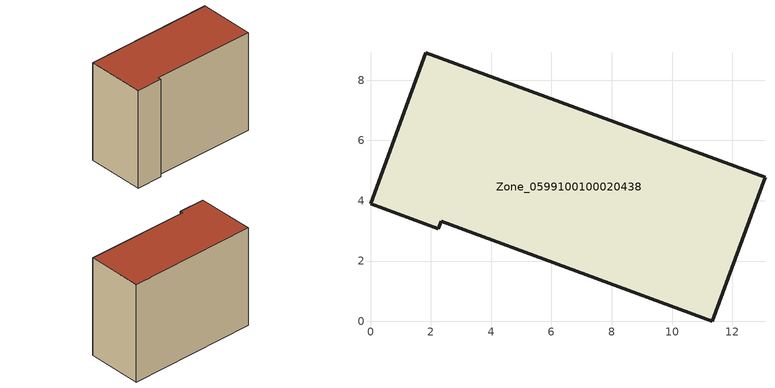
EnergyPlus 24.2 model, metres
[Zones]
Zone_0599100100020438
 floor ground (C_G): 2.34,3.32 2.25,3.07 0,3.9 1.84,8.91 13.08,4.79 11.33,0 z3.41
 wall outside (C_F): 1.84,8.91 0,3.9 2.25,3.07 2.34,3.32 11.33,0 13.08,4.79 1.84,8.91 z3.41:12.69
 roof outside (C_R): 11.33,0 13.08,4.79 1.84,8.91 0,3.9 2.25,3.07 2.34,3.32 z12.69
[BUILDING]
Pand.0599100100020438: North Axis=0; Terrain=City; Loads Convergence Tolerance Value=0.04; Temperature Convergence Tolerance Value=0.4; Solar Distribution=FullExterior; Maximum Number of Warmup Days=25; Minimum Number of Warmup Days=1
[Site:Location]
Rotterdam.The.Hague.AP_ZH_NLD Design_Conditions: Latitude=51.96; Longitude=4.45; Time Zone=1; Elevation=-4.5
[SITE:GROUNDTEMPERATURE:BUILDINGSURFACE]
18, 18, 18, 18, 18, 18, 18, 18, 18, 18, 18, 18
[MATERIAL] Thermal Absorptance=0.9; Solar Absorptance=0.7; Visible Absorptance=0.7
Name | Roughness | Thickness | Conductivity | Density | Specific Heat
G.TI.2015-2018 | MediumSmooth | 0.15 | 0.0428571 | 540 | 1210
F.TI.2015-2018 | Rough | 0.3 | 0.0666667 | 1920 | 840
R.TI.2015-2018 | MediumRough | 0.2 | 0.0333333 | 1500 | 1000
[CONSTRUCTION]
C_G: G.TI.2015-2018
C_F: F.TI.2015-2018
C_R: R.TI.2015-2018
[ZONE]
Zone_0599100100020438: Type=1; Multiplier=1; Ceiling Height=Autocalculate; Volume=Autocalculate; Floor Area=autocalculate; Part of Total Floor Area=Yes
[ZONEINFILTRATION:DESIGNFLOWRATE]
Infil_Zone_0599100100020438: Zone or ZoneList or Space or SpaceList=Zone_0599100100020438; Schedule=AlwaysOn; Design Flow Rate Calculation Method=Flow/Area; Flow Rate per Floor Area=0.0015; Constant Term Coefficient=1; Temperature Term Coefficient=0; Velocity Term Coefficient=0; Velocity Squared Term Coefficient=0
[HVACTEMPLATE:ZONE:IDEALLOADSAIRSYSTEM]
Zone_0599100100020438: Maximum Heating Supply Air Temperature=50; Minimum Cooling Supply Air Temperature=13; Maximum Heating Supply Air Humidity Ratio=0.0156; Minimum Cooling Supply Air Humidity Ratio=0.0077; Heating Limit=NoLimit; Cooling Limit=NoLimit; Dehumidification Control Type=ConstantSensibleHeatRatio; Cooling Sensible Heat Ratio=0.7; Dehumidification Setpoint=60; Humidification Control Type=None; Humidification Setpoint=30; Outdoor Air Method=None; Outdoor Air Flow Rate per Person=0.00944; Outdoor Air Flow Rate per Zone Floor Area=0; Outdoor Air Flow Rate per Zone=0; Demand Controlled Ventilation Type=None; Outdoor Air Economizer Type=NoEconomizer; Heat Recovery Type=None; Sensible Heat Recovery Effectiveness=0.7; Latent Heat Recovery Effectiveness=0.65
[ZONECONTROL:THERMOSTAT]
ThermostatControl_Zone_0599100100020438: Zone or ZoneList=Zone_0599100100020438; Control Type Schedule=DualSetpointControlType; Control 1=Thermostat_Zone_0599100100020438; Temperature Difference Between Cutout And Setpoint=0
[THERMOSTATSETPOINT:DUALSETPOINT]
Thermostat_Zone_0599100100020438: Heating Setpoint Temperature Schedule=HeatingSetpoint_Zone_0599100100020438; Cooling Setpoint Temperature Schedule=CoolingSetpoint_Zone_0599100100020438
[SCHEDULE:COMPACT]
HeatingSetpoint_Zone_0599100100020438: Through: 12/31, For: AllDays, Until: 24:00, 21
CoolingSetpoint_Zone_0599100100020438: Through: 12/31, For: AllDays, Until: 24:00, 24
DualSetpointControlType: Through: 12/31, For: AllDays, Until: 24:00, 4
AlwaysOn: Through: 12/31, For: AllDays, Until: 24:00, 1
